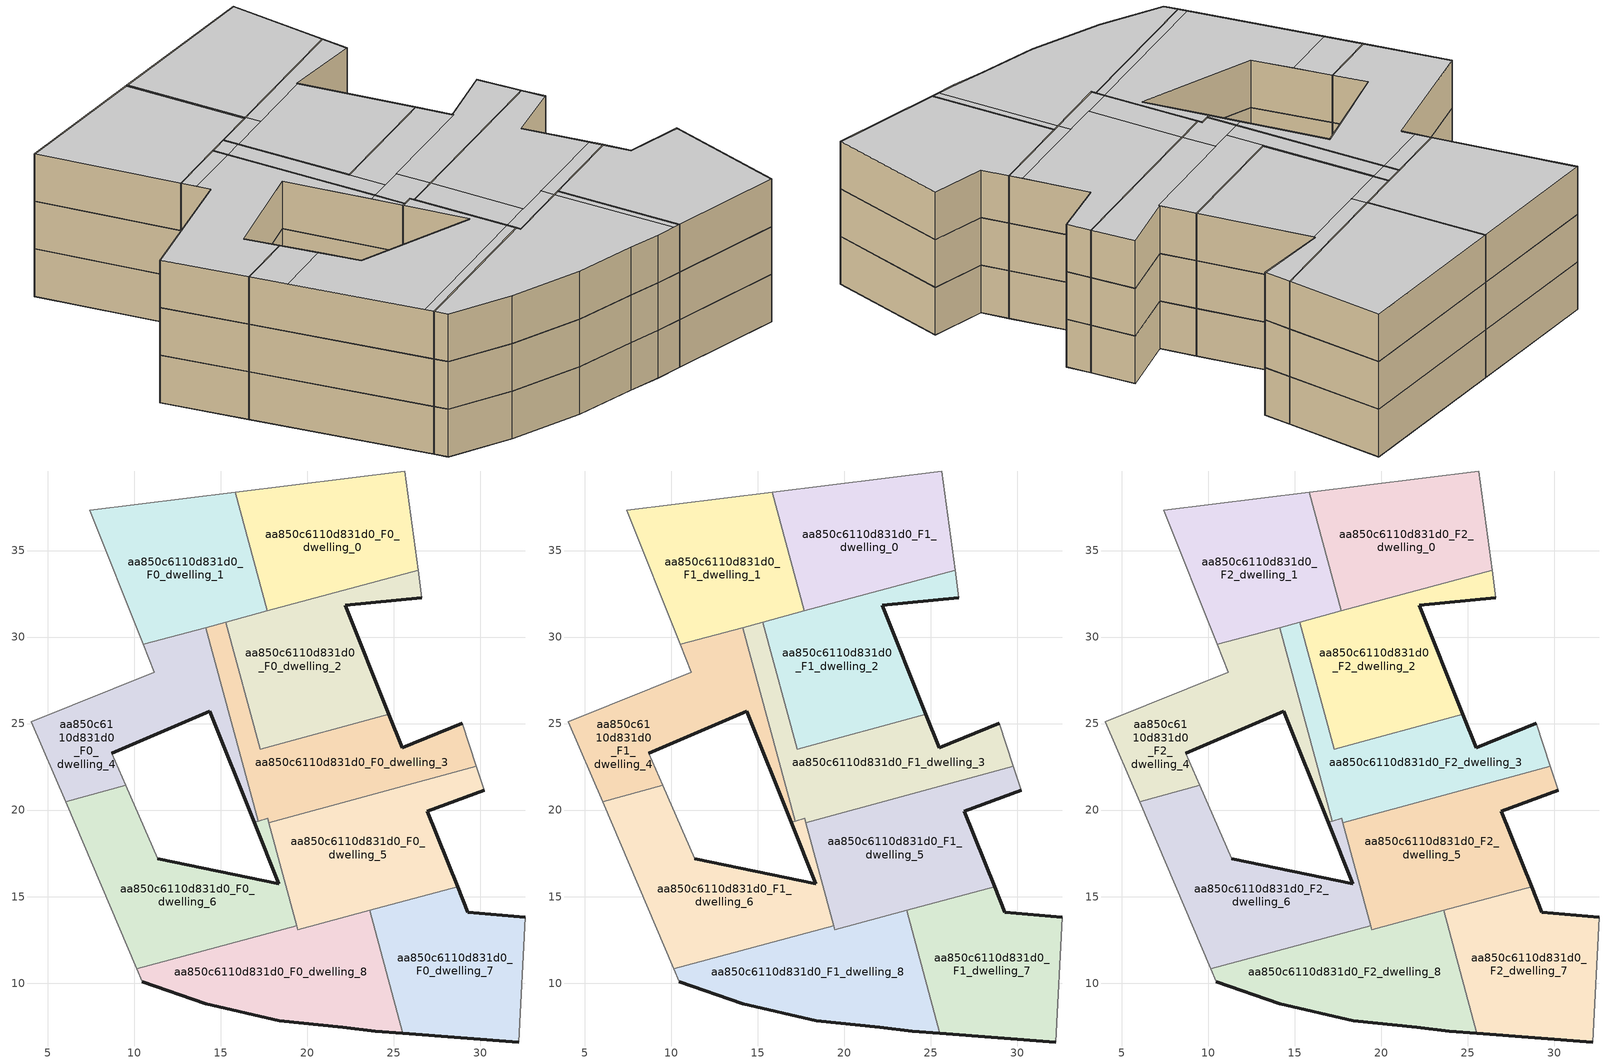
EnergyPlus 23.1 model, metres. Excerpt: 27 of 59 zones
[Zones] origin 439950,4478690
aa850c6110d831d0_F0_dwelling_0
 floor ground (EU_floor_Construction): 26.41,33.86 25.63,39.6 15.84,38.38 17.7,31.51 z0
 wall to aa850c6110d831d0_F0_dwelling_1 (EU_wall_Construction): 17.7,31.51 15.84,38.38 z0:3
 wall adiabatic (EU_wall_Construction): 15.84,38.38 25.63,39.6 26.41,33.86 z0:3
 wall to aa850c6110d831d0_F0_dwelling_2 (EU_wall_Construction): 26.41,33.86 17.7,31.51 z0:3
aa850c6110d831d0_F0_dwelling_1
 floor ground (EU_floor_Construction): 17.7,31.51 15.84,38.38 7.44,37.33 10.54,29.57 z0
 wall adiabatic (EU_wall_Construction): 10.54,29.57 7.44,37.33 15.84,38.38 z0:3
 wall to aa850c6110d831d0_F0_dwelling_4 (EU_wall_Construction): 14.14,30.55 10.54,29.57 z0:3
 wall to aa850c6110d831d0_F0_dwelling_3 (EU_wall_Construction): 15.3,30.86 14.14,30.55 z0:3
 wall to aa850c6110d831d0_F0_dwelling_2 (EU_wall_Construction): 17.7,31.51 15.3,30.86 z0:3
aa850c6110d831d0_F0_dwelling_2
 floor ground (EU_floor_Construction): 24.71,25.54 22.19,31.83 26.63,32.27 26.41,33.86 15.3,30.86 17.28,23.53 z0
 wall outside (EU_wall_Construction): 26.63,32.27 22.19,31.83 24.71,25.54 z0:3
 wall adiabatic (EU_wall_Construction): 26.41,33.86 26.63,32.27 z0:3
 wall to aa850c6110d831d0_F0_dwelling_3 (EU_wall_Construction): 24.71,25.54 17.28,23.53 15.3,30.86 z0:3
aa850c6110d831d0_F0_dwelling_3
 floor ground (EU_floor_Construction): 29.79,22.52 28.98,25.03 25.49,23.59 24.71,25.54 17.28,23.53 15.3,30.86 14.14,30.54 17.16,19.37 17.71,19.51 17.78,19.27 z0
 wall outside (EU_wall_Construction): 24.71,25.54 25.49,23.59 28.98,25.03 z0:3
 wall to aa850c6110d831d0_F0_dwelling_4 (EU_wall_Construction): 17.16,19.37 14.14,30.54 z0:3
 wall adiabatic (EU_wall_Construction): 28.98,25.03 29.79,22.52 z0:3
 wall to aa850c6110d831d0_F0_dwelling_5 (EU_wall_Construction): 29.79,22.52 17.78,19.27 z0:3
 wall to aa850c6110d831d0_F0_dwelling_6 (EU_wall_Construction): 17.78,19.27 17.71,19.51 17.16,19.37 z0:3
aa850c6110d831d0_F0_dwelling_4
 floor ground (EU_floor_Construction): 17.16,19.37 14.14,30.54 10.54,29.57 11.18,27.97 4.07,25.12 6.04,20.49 9.51,21.43 8.71,23.28 14.36,25.71 16.94,19.31 z0
 wall outside (EU_wall_Construction): 16.94,19.31 14.36,25.71 8.71,23.28 z0:3
 wall to aa850c6110d831d0_F0_dwelling_6 (EU_wall_Construction): 9.51,21.43 6.04,20.49 / 17.16,19.37 16.94,19.31 z0:3
 wall adiabatic (EU_wall_Construction): 6.04,20.49 4.07,25.12 11.18,27.97 10.54,29.57 / 8.71,23.28 9.51,21.43 z0:3
aa850c6110d831d0_F0_dwelling_5
 floor ground (EU_floor_Construction): 28.7,15.58 26.95,19.93 30.23,21.16 29.79,22.52 17.78,19.27 19.45,13.08 z0
 wall outside (EU_wall_Construction): 30.23,21.16 26.95,19.93 28.7,15.58 z0:3
 wall adiabatic (EU_wall_Construction): 29.79,22.52 30.23,21.16 z0:3
 wall to aa850c6110d831d0_F0_dwelling_7 (EU_wall_Construction): 28.7,15.58 23.61,14.2 z0:3
 wall to aa850c6110d831d0_F0_dwelling_8 (EU_wall_Construction): 23.61,14.2 19.45,13.08 19.39,13.32 z0:3
 wall to aa850c6110d831d0_F0_dwelling_6 (EU_wall_Construction): 19.39,13.32 17.78,19.27 z0:3
aa850c6110d831d0_F0_dwelling_6
 floor ground (EU_floor_Construction): 19.39,13.32 17.71,19.51 16.94,19.31 18.36,15.76 11.35,17.2 9.51,21.43 6.04,20.49 10.16,10.83 z0
 wall outside (EU_wall_Construction): 11.35,17.2 18.36,15.76 16.94,19.31 z0:3
 wall adiabatic (EU_wall_Construction): 9.51,21.43 11.35,17.2 / 10.16,10.83 6.04,20.49 z0:3
 wall to aa850c6110d831d0_F0_dwelling_8 (EU_wall_Construction): 19.39,13.32 10.16,10.83 z0:3
aa850c6110d831d0_F0_dwelling_7
 floor ground (EU_floor_Construction): 32.23,6.6 32.59,13.82 29.29,14.1 28.7,15.58 23.61,14.2 25.53,7.1 z0
 wall outside (EU_wall_Construction): 32.23,6.6 25.53,7.1 / 28.7,15.58 29.29,14.1 32.59,13.82 z0:3
 wall adiabatic (EU_wall_Construction): 32.59,13.82 32.23,6.6 z0:3
 wall to aa850c6110d831d0_F0_dwelling_8 (EU_wall_Construction): 25.53,7.1 23.61,14.2 z0:3
aa850c6110d831d0_F0_dwelling_8
 floor ground (EU_floor_Construction): 25.53,7.1 23.61,14.2 19.45,13.08 19.39,13.32 10.16,10.83 10.48,10.07 14.15,8.8 18.4,7.82 22.05,7.45 23.94,7.22 z0
 wall outside (EU_wall_Construction): 25.53,7.1 23.94,7.22 22.05,7.45 18.4,7.82 14.15,8.8 10.48,10.07 z0:3
 wall adiabatic (EU_wall_Construction): 10.48,10.07 10.16,10.83 z0:3
aa850c6110d831d0_F1_dwelling_0
 floor to aa850c6110d831d0_F0_dwelling_0 (EU_floor_Construction): 26.41,33.86 25.63,39.6 15.84,38.38 17.7,31.51 z3
 wall to aa850c6110d831d0_F1_dwelling_1 (EU_wall_Construction): 17.7,31.51 15.84,38.38 z3:6
 wall adiabatic (EU_wall_Construction): 15.84,38.38 25.63,39.6 26.41,33.86 z3:6
 wall to aa850c6110d831d0_F1_dwelling_2 (EU_wall_Construction): 26.41,33.86 17.7,31.51 z3:6
aa850c6110d831d0_F1_dwelling_1
 floor to aa850c6110d831d0_F0_dwelling_1 (EU_floor_Construction): 17.7,31.51 15.84,38.38 7.44,37.33 10.54,29.57 z3
 wall adiabatic (EU_wall_Construction): 10.54,29.57 7.44,37.33 15.84,38.38 z3:6
 wall to aa850c6110d831d0_F1_dwelling_4 (EU_wall_Construction): 14.14,30.55 10.54,29.57 z3:6
 wall to aa850c6110d831d0_F1_dwelling_3 (EU_wall_Construction): 15.3,30.86 14.14,30.55 z3:6
 wall to aa850c6110d831d0_F1_dwelling_2 (EU_wall_Construction): 17.7,31.51 15.3,30.86 z3:6
aa850c6110d831d0_F1_dwelling_2
 floor to aa850c6110d831d0_F0_dwelling_2 (EU_floor_Construction): 24.71,25.54 22.19,31.83 26.63,32.27 26.41,33.86 15.3,30.86 17.28,23.53 z3
 wall outside (EU_wall_Construction): 26.63,32.27 22.19,31.83 24.71,25.54 z3:6
 wall adiabatic (EU_wall_Construction): 26.41,33.86 26.63,32.27 z3:6
 wall to aa850c6110d831d0_F1_dwelling_3 (EU_wall_Construction): 24.71,25.54 17.28,23.53 15.3,30.86 z3:6
aa850c6110d831d0_F1_dwelling_3
 floor to aa850c6110d831d0_F0_dwelling_3 (EU_floor_Construction): 29.79,22.52 28.98,25.03 25.49,23.59 24.71,25.54 17.28,23.53 15.3,30.86 14.14,30.54 17.16,19.37 17.71,19.51 17.78,19.27 z3
 wall outside (EU_wall_Construction): 24.71,25.54 25.49,23.59 28.98,25.03 z3:6
 wall to aa850c6110d831d0_F1_dwelling_4 (EU_wall_Construction): 17.16,19.37 14.14,30.54 z3:6
 wall adiabatic (EU_wall_Construction): 28.98,25.03 29.79,22.52 z3:6
 wall to aa850c6110d831d0_F1_dwelling_5 (EU_wall_Construction): 29.79,22.52 17.78,19.27 z3:6
 wall to aa850c6110d831d0_F1_dwelling_6 (EU_wall_Construction): 17.78,19.27 17.71,19.51 17.16,19.37 z3:6
aa850c6110d831d0_F1_dwelling_4
 floor to aa850c6110d831d0_F0_dwelling_4 (EU_floor_Construction): 17.16,19.37 14.14,30.54 10.54,29.57 11.18,27.97 4.07,25.12 6.04,20.49 9.51,21.43 8.71,23.28 14.36,25.71 16.94,19.31 z3
 wall outside (EU_wall_Construction): 16.94,19.31 14.36,25.71 8.71,23.28 z3:6
 wall to aa850c6110d831d0_F1_dwelling_6 (EU_wall_Construction): 9.51,21.43 6.04,20.49 / 17.16,19.37 16.94,19.31 z3:6
 wall adiabatic (EU_wall_Construction): 6.04,20.49 4.07,25.12 11.18,27.97 10.54,29.57 / 8.71,23.28 9.51,21.43 z3:6
aa850c6110d831d0_F1_dwelling_5
 floor to aa850c6110d831d0_F0_dwelling_5 (EU_floor_Construction): 28.7,15.58 26.95,19.93 30.23,21.16 29.79,22.52 17.78,19.27 19.45,13.08 z3
 wall outside (EU_wall_Construction): 30.23,21.16 26.95,19.93 28.7,15.58 z3:6
 wall adiabatic (EU_wall_Construction): 29.79,22.52 30.23,21.16 z3:6
 wall to aa850c6110d831d0_F1_dwelling_7 (EU_wall_Construction): 28.7,15.58 23.61,14.2 z3:6
 wall to aa850c6110d831d0_F1_dwelling_8 (EU_wall_Construction): 23.61,14.2 19.45,13.08 19.39,13.32 z3:6
 wall to aa850c6110d831d0_F1_dwelling_6 (EU_wall_Construction): 19.39,13.32 17.78,19.27 z3:6
aa850c6110d831d0_F1_dwelling_6
 floor to aa850c6110d831d0_F0_dwelling_6 (EU_floor_Construction): 19.39,13.32 17.71,19.51 16.94,19.31 18.36,15.76 11.35,17.2 9.51,21.43 6.04,20.49 10.16,10.83 z3
 wall outside (EU_wall_Construction): 11.35,17.2 18.36,15.76 16.94,19.31 z3:6
 wall adiabatic (EU_wall_Construction): 9.51,21.43 11.35,17.2 / 10.16,10.83 6.04,20.49 z3:6
 wall to aa850c6110d831d0_F1_dwelling_8 (EU_wall_Construction): 19.39,13.32 10.16,10.83 z3:6
aa850c6110d831d0_F1_dwelling_7
 floor to aa850c6110d831d0_F0_dwelling_7 (EU_floor_Construction): 32.23,6.6 32.59,13.82 29.29,14.1 28.7,15.58 23.61,14.2 25.53,7.1 z3
 wall outside (EU_wall_Construction): 32.23,6.6 25.53,7.1 / 28.7,15.58 29.29,14.1 32.59,13.82 z3:6
 wall adiabatic (EU_wall_Construction): 32.59,13.82 32.23,6.6 z3:6
 wall to aa850c6110d831d0_F1_dwelling_8 (EU_wall_Construction): 25.53,7.1 23.61,14.2 z3:6
aa850c6110d831d0_F1_dwelling_8
 floor to aa850c6110d831d0_F0_dwelling_8 (EU_floor_Construction): 25.53,7.1 23.61,14.2 19.45,13.08 19.39,13.32 10.16,10.83 10.48,10.07 14.15,8.8 18.4,7.82 22.05,7.45 23.94,7.22 z3
 wall outside (EU_wall_Construction): 25.53,7.1 23.94,7.22 22.05,7.45 18.4,7.82 14.15,8.8 10.48,10.07 z3:6
 wall adiabatic (EU_wall_Construction): 10.48,10.07 10.16,10.83 z3:6
aa850c6110d831d0_F2_dwelling_0
 floor to aa850c6110d831d0_F1_dwelling_0 (EU_floor_Construction): 26.41,33.86 25.63,39.6 15.84,38.38 17.7,31.51 z6
 wall to aa850c6110d831d0_F2_dwelling_1 (EU_wall_Construction): 17.7,31.51 15.84,38.38 z6:9
 wall adiabatic (EU_wall_Construction): 15.84,38.38 25.63,39.6 26.41,33.86 z6:9
 wall to aa850c6110d831d0_F2_dwelling_2 (EU_wall_Construction): 26.41,33.86 17.7,31.51 z6:9
 ceiling to aa850c6110d831d0_F3_dwelling_7 (EU_floor_Construction): 25.63,39.6 26.41,33.86 17.79,31.53 15.93,38.39 z9
 ceiling adiabatic (EU_roof_Construction): 25.63,39.6 15.93,38.39 17.79,31.53 17.7,31.51 15.84,38.38 z9
aa850c6110d831d0_F2_dwelling_1
 floor to aa850c6110d831d0_F1_dwelling_1 (EU_floor_Construction): 17.7,31.51 15.84,38.38 7.44,37.33 10.54,29.57 z6
 wall adiabatic (EU_wall_Construction): 10.54,29.57 7.44,37.33 15.84,38.38 z6:9
 wall to aa850c6110d831d0_F2_dwelling_4 (EU_wall_Construction): 14.14,30.55 10.54,29.57 z6:9
 wall to aa850c6110d831d0_F2_dwelling_3 (EU_wall_Construction): 15.3,30.86 14.14,30.55 z6:9
 wall to aa850c6110d831d0_F2_dwelling_2 (EU_wall_Construction): 17.7,31.51 15.3,30.86 z6:9
 ceiling adiabatic (EU_roof_Construction): 15.84,38.38 17.7,31.51 10.54,29.57 7.44,37.33 z9
aa850c6110d831d0_F2_dwelling_2
 floor to aa850c6110d831d0_F1_dwelling_2 (EU_floor_Construction): 24.71,25.54 22.19,31.83 26.63,32.27 26.41,33.86 15.3,30.86 17.28,23.53 z6
 wall outside (EU_wall_Construction): 26.63,32.27 22.19,31.83 24.71,25.54 z6:9
 wall adiabatic (EU_wall_Construction): 26.41,33.86 26.63,32.27 z6:9
 wall to aa850c6110d831d0_F2_dwelling_3 (EU_wall_Construction): 24.71,25.54 17.28,23.53 15.3,30.86 z6:9
 ceiling to aa850c6110d831d0_F3_dwelling_5 (EU_floor_Construction): 22.22,31.76 24.71,25.54 17.28,23.53 15.54,29.96 z9
 ceiling to aa850c6110d831d0_F3_dwelling_7 (EU_floor_Construction): 26.41,33.86 26.63,32.27 22.19,31.83 22.22,31.76 18.03,30.63 17.79,31.53 z9
 ceiling to aa850c6110d831d0_F3_dwelling_6 (EU_floor_Construction): 17.79,31.53 18.03,30.63 15.54,29.96 15.3,30.86 z9
aa850c6110d831d0_F2_dwelling_3
 floor to aa850c6110d831d0_F1_dwelling_3 (EU_floor_Construction): 29.79,22.52 28.98,25.03 25.49,23.59 24.71,25.54 17.28,23.53 15.3,30.86 14.14,30.54 17.16,19.37 17.71,19.51 17.78,19.27 z6
 wall outside (EU_wall_Construction): 24.71,25.54 25.49,23.59 28.98,25.03 z6:9
 wall to aa850c6110d831d0_F2_dwelling_4 (EU_wall_Construction): 17.16,19.37 14.14,30.54 z6:9
 wall adiabatic (EU_wall_Construction): 28.98,25.03 29.79,22.52 z6:9
 wall to aa850c6110d831d0_F2_dwelling_5 (EU_wall_Construction): 29.79,22.52 17.78,19.27 z6:9
 wall to aa850c6110d831d0_F2_dwelling_6 (EU_wall_Construction): 17.78,19.27 17.71,19.51 17.16,19.37 z6:9
 ceiling to aa850c6110d831d0_F3_dwelling_3 (EU_floor_Construction): 28.98,25.03 29.79,22.52 19.57,19.76 19.04,21.73 25.53,23.49 25.49,23.59 z9
 ceiling to aa850c6110d831d0_F3_dwelling_5 (EU_floor_Construction): 24.71,25.54 25.53,23.49 17.81,21.4 15.5,29.95 15.54,29.96 17.28,23.53 z9
 ceiling to aa850c6110d831d0_F3_dwelling_4 (EU_floor_Construction): 15.5,29.95 17.81,21.4 16.7,21.1 14.39,29.65 z9
 ceiling to aa850c6110d831d0_F3_dwelling_2 (EU_floor_Construction): 19.04,21.73 19.57,19.76 17.78,19.27 17.71,19.51 17.16,19.37 16.7,21.1 z9
 ceiling to aa850c6110d831d0_F3_dwelling_6 (EU_floor_Construction): 15.3,30.86 15.54,29.96 14.39,29.65 14.14,30.54 z9
aa850c6110d831d0_F2_dwelling_4
 floor to aa850c6110d831d0_F1_dwelling_4 (EU_floor_Construction): 17.16,19.37 14.14,30.54 10.54,29.57 11.18,27.97 4.07,25.12 6.04,20.49 9.51,21.43 8.71,23.28 14.36,25.71 16.94,19.31 z6
 wall outside (EU_wall_Construction): 16.94,19.31 14.36,25.71 8.71,23.28 z6:9
 wall to aa850c6110d831d0_F2_dwelling_6 (EU_wall_Construction): 9.51,21.43 6.04,20.49 / 17.16,19.37 16.94,19.31 z6:9
 wall adiabatic (EU_wall_Construction): 6.04,20.49 4.07,25.12 11.18,27.97 10.54,29.57 / 8.71,23.28 9.51,21.43 z6:9
 ceiling to aa850c6110d831d0_F3_dwelling_4 (EU_floor_Construction): 14.39,29.65 16.7,21.1 16.26,20.98 14.36,25.71 8.71,23.28 9.51,21.43 6.04,20.49 4.07,25.12 11.18,27.97 10.89,28.7 z9
 ceiling to aa850c6110d831d0_F3_dwelling_2 (EU_floor_Construction): 16.7,21.1 17.16,19.37 16.94,19.31 16.26,20.98 z9
 ceiling to aa850c6110d831d0_F3_dwelling_6 (EU_floor_Construction): 14.14,30.54 14.39,29.65 10.89,28.7 10.54,29.57 z9
aa850c6110d831d0_F2_dwelling_5
 floor to aa850c6110d831d0_F1_dwelling_5 (EU_floor_Construction): 28.7,15.58 26.95,19.93 30.23,21.16 29.79,22.52 17.78,19.27 19.45,13.08 z6
 wall outside (EU_wall_Construction): 30.23,21.16 26.95,19.93 28.7,15.58 z6:9
 wall adiabatic (EU_wall_Construction): 29.79,22.52 30.23,21.16 z6:9
 wall to aa850c6110d831d0_F2_dwelling_7 (EU_wall_Construction): 28.7,15.58 23.61,14.2 z6:9
 wall to aa850c6110d831d0_F2_dwelling_8 (EU_wall_Construction): 23.61,14.2 19.45,13.08 19.39,13.32 z6:9
 wall to aa850c6110d831d0_F2_dwelling_6 (EU_wall_Construction): 19.39,13.32 17.78,19.27 z6:9
 ceiling to aa850c6110d831d0_F3_dwelling_3 (EU_floor_Construction): 29.79,22.52 30.23,21.16 26.95,19.93 28.4,16.32 21.04,14.33 19.57,19.76 z9
 ceiling to aa850c6110d831d0_F3_dwelling_0 (EU_floor_Construction): 22.99,14.86 23.2,14.09 19.45,13.08 19.24,13.84 z9
 ceiling to aa850c6110d831d0_F3_dwelling_1 (EU_floor_Construction): 28.4,16.32 28.7,15.58 23.2,14.09 22.99,14.86 z9
 ceiling to aa850c6110d831d0_F3_dwelling_2 (EU_floor_Construction): 19.57,19.76 21.04,14.33 19.24,13.84 17.78,19.27 z9
aa850c6110d831d0_F2_dwelling_6
 floor to aa850c6110d831d0_F1_dwelling_6 (EU_floor_Construction): 19.39,13.32 17.71,19.51 16.94,19.31 18.36,15.76 11.35,17.2 9.51,21.43 6.04,20.49 10.16,10.83 z6
 wall outside (EU_wall_Construction): 11.35,17.2 18.36,15.76 16.94,19.31 z6:9
 wall adiabatic (EU_wall_Construction): 9.51,21.43 11.35,17.2 / 10.16,10.83 6.04,20.49 z6:9
 wall to aa850c6110d831d0_F2_dwelling_8 (EU_wall_Construction): 19.39,13.32 10.16,10.83 z6:9
 ceiling to aa850c6110d831d0_F3_dwelling_2 (EU_floor_Construction): 17.71,19.51 19.24,13.84 9.95,11.33 6.91,18.45 10.4,19.39 11.35,17.2 18.36,15.76 16.94,19.31 z9
 ceiling to aa850c6110d831d0_F3_dwelling_0 (EU_floor_Construction): 19.24,13.84 19.39,13.32 10.16,10.83 9.95,11.33 z9
 ceiling to aa850c6110d831d0_F3_dwelling_4 (EU_floor_Construction): 9.51,21.43 10.4,19.39 6.91,18.45 6.04,20.49 z9
aa850c6110d831d0_F2_dwelling_7
 floor to aa850c6110d831d0_F1_dwelling_7 (EU_floor_Construction): 32.23,6.6 32.59,13.82 29.29,14.1 28.7,15.58 23.61,14.2 25.53,7.1 z6
 wall outside (EU_wall_Construction): 32.23,6.6 25.53,7.1 / 28.7,15.58 29.29,14.1 32.59,13.82 z6:9
 wall adiabatic (EU_wall_Construction): 32.59,13.82 32.23,6.6 z6:9
 wall to aa850c6110d831d0_F2_dwelling_8 (EU_wall_Construction): 25.53,7.1 23.61,14.2 z6:9
 ceiling to aa850c6110d831d0_F3_dwelling_1 (EU_floor_Construction): 32.59,13.82 32.23,6.6 25.53,7.1 23.61,14.2 28.7,15.58 29.29,14.1 z9
aa850c6110d831d0_F2_dwelling_8
 floor to aa850c6110d831d0_F1_dwelling_8 (EU_floor_Construction): 25.53,7.1 23.61,14.2 19.45,13.08 19.39,13.32 10.16,10.83 10.48,10.07 14.15,8.8 18.4,7.82 22.05,7.45 23.94,7.22 z6
 wall outside (EU_wall_Construction): 25.53,7.1 23.94,7.22 22.05,7.45 18.4,7.82 14.15,8.8 10.48,10.07 z6:9
 wall adiabatic (EU_wall_Construction): 10.48,10.07 10.16,10.83 z6:9
 ceiling to aa850c6110d831d0_F3_dwelling_0 (EU_floor_Construction): 23.2,14.09 25.08,7.13 23.94,7.22 22.05,7.45 18.4,7.82 14.15,8.8 10.48,10.07 10.16,10.83 19.39,13.32 19.45,13.08 z9
 ceiling to aa850c6110d831d0_F3_dwelling_1 (EU_floor_Construction): 23.61,14.2 25.53,7.1 25.08,7.13 23.2,14.09 z9
[Building]
EU S2 Campaign: North Axis=0; Terrain=City; Solar Distribution=FullExterior
[Site:Location]
Madrid: Latitude=40.5; Longitude=-3.5; Time Zone=1; Elevation=609
[SizingPeriod:WeatherFileDays]
AnnualSizingPeriod: Begin Month=1; Begin Day of Month=1; End Month=12; End Day of Month=31; Day of Week for Start Day=Monday; Use Weather File Daylight Saving Period=No; Use Weather File Rain and Snow Indicators=No
[MATERIAL]
EU_InternalMass_Material: Roughness=MediumRough; Thickness=0.1; Conductivity=1; Density=1800; Specific Heat=900; Thermal Absorptance=0.9; Solar Absorptance=0.7; Visible Absorptance=0.7
[MATERIAL:NOMASS] Roughness=MediumRough; Thermal Absorptance=0.9; Solar Absorptance=0.7; Visible Absorptance=0.7
Name | Thermal Resistance
EU_wall_NoMass | 0.459673
EU_roof_NoMass | 0.495815
EU_floor_NoMass | 0.788942
[CONSTRUCTION]
EU_wall_Construction: EU_wall_NoMass
EU_roof_Construction: EU_roof_NoMass
EU_floor_Construction: EU_floor_NoMass
EU_InternalMass_Construction: EU_InternalMass_Material
[ZONE] Type=1; Multiplier=1; Ceiling Height=autocalculate; Floor Area=autocalculate; Part of Total Floor Area=Yes
Name | Volume
aa850c6110d831d0_F0_dwelling_0; aa850c6110d831d0_F1_dwelling_0; aa850c6110d831d0_F2_dwelling_0 | 181.976
aa850c6110d831d0_F0_dwelling_1; aa850c6110d831d0_F1_dwelling_1; aa850c6110d831d0_F2_dwelling_1 | 181.97
aa850c6110d831d0_F0_dwelling_2; aa850c6110d831d0_F1_dwelling_2; aa850c6110d831d0_F2_dwelling_2 | 181.947
aa850c6110d831d0_F0_dwelling_3; aa850c6110d831d0_F1_dwelling_3; aa850c6110d831d0_F2_dwelling_3 | 169.641
aa850c6110d831d0_F0_dwelling_4; aa850c6110d831d0_F1_dwelling_4; aa850c6110d831d0_F2_dwelling_4 | 160.341
aa850c6110d831d0_F0_dwelling_5; aa850c6110d831d0_F1_dwelling_5; aa850c6110d831d0_F2_dwelling_5 | 194.269
aa850c6110d831d0_F0_dwelling_6; aa850c6110d831d0_F1_dwelling_6; aa850c6110d831d0_F2_dwelling_6 | 196.423
aa850c6110d831d0_F0_dwelling_7; aa850c6110d831d0_F1_dwelling_7; aa850c6110d831d0_F2_dwelling_7 | 181.968
aa850c6110d831d0_F0_dwelling_8; aa850c6110d831d0_F1_dwelling_8; aa850c6110d831d0_F2_dwelling_8 | 189.11
[INTERNALMASS] Construction=EU_InternalMass_Construction
Name | Zone or ZoneList | Surface Area
aa850c6110d831d0_F0_dwelling_0_EU_InternalMass | aa850c6110d831d0_F0_dwelling_0 | 60.6576
aa850c6110d831d0_F0_dwelling_1_EU_InternalMass | aa850c6110d831d0_F0_dwelling_1 | 60.6559
aa850c6110d831d0_F0_dwelling_2_EU_InternalMass | aa850c6110d831d0_F0_dwelling_2 | 60.6505
aa850c6110d831d0_F0_dwelling_3_EU_InternalMass | aa850c6110d831d0_F0_dwelling_3 | 56.5471
aa850c6110d831d0_F0_dwelling_4_EU_InternalMass | aa850c6110d831d0_F0_dwelling_4 | 53.4466
aa850c6110d831d0_F0_dwelling_5_EU_InternalMass | aa850c6110d831d0_F0_dwelling_5 | 64.7558
aa850c6110d831d0_F0_dwelling_6_EU_InternalMass | aa850c6110d831d0_F0_dwelling_6 | 65.4737
aa850c6110d831d0_F0_dwelling_7_EU_InternalMass | aa850c6110d831d0_F0_dwelling_7 | 60.6567
aa850c6110d831d0_F0_dwelling_8_EU_InternalMass | aa850c6110d831d0_F0_dwelling_8 | 63.0369
aa850c6110d831d0_F1_dwelling_0_EU_InternalMass | aa850c6110d831d0_F1_dwelling_0 | 60.6576
aa850c6110d831d0_F1_dwelling_1_EU_InternalMass | aa850c6110d831d0_F1_dwelling_1 | 60.6559
aa850c6110d831d0_F1_dwelling_2_EU_InternalMass | aa850c6110d831d0_F1_dwelling_2 | 60.6505
aa850c6110d831d0_F1_dwelling_3_EU_InternalMass | aa850c6110d831d0_F1_dwelling_3 | 56.5471
aa850c6110d831d0_F1_dwelling_4_EU_InternalMass | aa850c6110d831d0_F1_dwelling_4 | 53.4466
aa850c6110d831d0_F1_dwelling_5_EU_InternalMass | aa850c6110d831d0_F1_dwelling_5 | 64.7558
aa850c6110d831d0_F1_dwelling_6_EU_InternalMass | aa850c6110d831d0_F1_dwelling_6 | 65.4737
aa850c6110d831d0_F1_dwelling_7_EU_InternalMass | aa850c6110d831d0_F1_dwelling_7 | 60.6567
aa850c6110d831d0_F1_dwelling_8_EU_InternalMass | aa850c6110d831d0_F1_dwelling_8 | 63.0369
aa850c6110d831d0_F2_dwelling_0_EU_InternalMass | aa850c6110d831d0_F2_dwelling_0 | 60.6576
aa850c6110d831d0_F2_dwelling_1_EU_InternalMass | aa850c6110d831d0_F2_dwelling_1 | 60.6559
aa850c6110d831d0_F2_dwelling_2_EU_InternalMass | aa850c6110d831d0_F2_dwelling_2 | 60.6505
aa850c6110d831d0_F2_dwelling_3_EU_InternalMass | aa850c6110d831d0_F2_dwelling_3 | 56.5471
aa850c6110d831d0_F2_dwelling_4_EU_InternalMass | aa850c6110d831d0_F2_dwelling_4 | 53.4466
aa850c6110d831d0_F2_dwelling_5_EU_InternalMass | aa850c6110d831d0_F2_dwelling_5 | 64.7558
aa850c6110d831d0_F2_dwelling_6_EU_InternalMass | aa850c6110d831d0_F2_dwelling_6 | 65.4737
aa850c6110d831d0_F2_dwelling_7_EU_InternalMass | aa850c6110d831d0_F2_dwelling_7 | 60.6567
aa850c6110d831d0_F2_dwelling_8_EU_InternalMass | aa850c6110d831d0_F2_dwelling_8 | 63.0369
[OTHEREQUIPMENT] Fuel Type=Electricity; Design Level Calculation Method=Watts/Area; Power per Zone Floor Area=1; Fraction Latent=0; Fraction Radiant=0; Fraction Lost=0; Carbon Dioxide Generation Rate=0; EndUse Subcategory=EU_Step8_InternalGains
Name | Zone or ZoneList or Space or SpaceList | Schedule
EU_Step8_InternalGain_aa850c6110d831d0_F0_dwelling_0_f000 | aa850c6110d831d0_F0_dwelling_0 | EU_Step8_GainSchedule_aa850c6110d831d0_F0_dwelling_0_f000
EU_Step8_InternalGain_aa850c6110d831d0_F0_dwelling_1_f000 | aa850c6110d831d0_F0_dwelling_1 | EU_Step8_GainSchedule_aa850c6110d831d0_F0_dwelling_1_f000
EU_Step8_InternalGain_aa850c6110d831d0_F0_dwelling_2_f000 | aa850c6110d831d0_F0_dwelling_2 | EU_Step8_GainSchedule_aa850c6110d831d0_F0_dwelling_2_f000
EU_Step8_InternalGain_aa850c6110d831d0_F0_dwelling_3_f000 | aa850c6110d831d0_F0_dwelling_3 | EU_Step8_GainSchedule_aa850c6110d831d0_F0_dwelling_3_f000
EU_Step8_InternalGain_aa850c6110d831d0_F0_dwelling_4_f000 | aa850c6110d831d0_F0_dwelling_4 | EU_Step8_GainSchedule_aa850c6110d831d0_F0_dwelling_4_f000
EU_Step8_InternalGain_aa850c6110d831d0_F0_dwelling_5_f000 | aa850c6110d831d0_F0_dwelling_5 | EU_Step8_GainSchedule_aa850c6110d831d0_F0_dwelling_5_f000
EU_Step8_InternalGain_aa850c6110d831d0_F0_dwelling_6_f000 | aa850c6110d831d0_F0_dwelling_6 | EU_Step8_GainSchedule_aa850c6110d831d0_F0_dwelling_6_f000
EU_Step8_InternalGain_aa850c6110d831d0_F0_dwelling_7_f000 | aa850c6110d831d0_F0_dwelling_7 | EU_Step8_GainSchedule_aa850c6110d831d0_F0_dwelling_7_f000
EU_Step8_InternalGain_aa850c6110d831d0_F0_dwelling_8_f000 | aa850c6110d831d0_F0_dwelling_8 | EU_Step8_GainSchedule_aa850c6110d831d0_F0_dwelling_8_f000
EU_Step8_InternalGain_aa850c6110d831d0_F1_dwelling_0_f000 | aa850c6110d831d0_F1_dwelling_0 | EU_Step8_GainSchedule_aa850c6110d831d0_F1_dwelling_0_f000
EU_Step8_InternalGain_aa850c6110d831d0_F1_dwelling_1_f000 | aa850c6110d831d0_F1_dwelling_1 | EU_Step8_GainSchedule_aa850c6110d831d0_F1_dwelling_1_f000
EU_Step8_InternalGain_aa850c6110d831d0_F1_dwelling_2_f000 | aa850c6110d831d0_F1_dwelling_2 | EU_Step8_GainSchedule_aa850c6110d831d0_F1_dwelling_2_f000
EU_Step8_InternalGain_aa850c6110d831d0_F1_dwelling_3_f000 | aa850c6110d831d0_F1_dwelling_3 | EU_Step8_GainSchedule_aa850c6110d831d0_F1_dwelling_3_f000
EU_Step8_InternalGain_aa850c6110d831d0_F1_dwelling_4_f000 | aa850c6110d831d0_F1_dwelling_4 | EU_Step8_GainSchedule_aa850c6110d831d0_F1_dwelling_4_f000
EU_Step8_InternalGain_aa850c6110d831d0_F1_dwelling_5_f000 | aa850c6110d831d0_F1_dwelling_5 | EU_Step8_GainSchedule_aa850c6110d831d0_F1_dwelling_5_f000
EU_Step8_InternalGain_aa850c6110d831d0_F1_dwelling_6_f000 | aa850c6110d831d0_F1_dwelling_6 | EU_Step8_GainSchedule_aa850c6110d831d0_F1_dwelling_6_f000
EU_Step8_InternalGain_aa850c6110d831d0_F1_dwelling_7_f000 | aa850c6110d831d0_F1_dwelling_7 | EU_Step8_GainSchedule_aa850c6110d831d0_F1_dwelling_7_f000
EU_Step8_InternalGain_aa850c6110d831d0_F1_dwelling_8_f000 | aa850c6110d831d0_F1_dwelling_8 | EU_Step8_GainSchedule_aa850c6110d831d0_F1_dwelling_8_f000
EU_Step8_InternalGain_aa850c6110d831d0_F2_dwelling_0_f000 | aa850c6110d831d0_F2_dwelling_0 | EU_Step8_GainSchedule_aa850c6110d831d0_F2_dwelling_0_f000
EU_Step8_InternalGain_aa850c6110d831d0_F2_dwelling_1_f000 | aa850c6110d831d0_F2_dwelling_1 | EU_Step8_GainSchedule_aa850c6110d831d0_F2_dwelling_1_f000
EU_Step8_InternalGain_aa850c6110d831d0_F2_dwelling_2_f000 | aa850c6110d831d0_F2_dwelling_2 | EU_Step8_GainSchedule_aa850c6110d831d0_F2_dwelling_2_f000
EU_Step8_InternalGain_aa850c6110d831d0_F2_dwelling_3_f000 | aa850c6110d831d0_F2_dwelling_3 | EU_Step8_GainSchedule_aa850c6110d831d0_F2_dwelling_3_f000
EU_Step8_InternalGain_aa850c6110d831d0_F2_dwelling_4_f000 | aa850c6110d831d0_F2_dwelling_4 | EU_Step8_GainSchedule_aa850c6110d831d0_F2_dwelling_4_f000
EU_Step8_InternalGain_aa850c6110d831d0_F2_dwelling_5_f000 | aa850c6110d831d0_F2_dwelling_5 | EU_Step8_GainSchedule_aa850c6110d831d0_F2_dwelling_5_f000
EU_Step8_InternalGain_aa850c6110d831d0_F2_dwelling_6_f000 | aa850c6110d831d0_F2_dwelling_6 | EU_Step8_GainSchedule_aa850c6110d831d0_F2_dwelling_6_f000
EU_Step8_InternalGain_aa850c6110d831d0_F2_dwelling_7_f000 | aa850c6110d831d0_F2_dwelling_7 | EU_Step8_GainSchedule_aa850c6110d831d0_F2_dwelling_7_f000
EU_Step8_InternalGain_aa850c6110d831d0_F2_dwelling_8_f000 | aa850c6110d831d0_F2_dwelling_8 | EU_Step8_GainSchedule_aa850c6110d831d0_F2_dwelling_8_f000
[ZONEVENTILATION:DESIGNFLOWRATE] Schedule=EU_AlwaysOn; Design Flow Rate Calculation Method=AirChanges/Hour; Air Changes per Hour=0.719161; Ventilation Type=Natural; Fan Pressure Rise=0; Fan Total Efficiency=1; Constant Term Coefficient=1; Temperature Term Coefficient=0; Velocity Term Coefficient=0; Velocity Squared Term Coefficient=0; Minimum Indoor Temperature=-100; Maximum Indoor Temperature=100; Delta Temperature=-100; Minimum Outdoor Temperature=-100; Maximum Outdoor Temperature=100; Maximum Wind Speed=40
Name | Zone or ZoneList or Space or SpaceList
EU_ConstantAir_aa850c6110d831d0_F0_dwelling_0 | aa850c6110d831d0_F0_dwelling_0
EU_ConstantAir_aa850c6110d831d0_F0_dwelling_1 | aa850c6110d831d0_F0_dwelling_1
EU_ConstantAir_aa850c6110d831d0_F0_dwelling_2 | aa850c6110d831d0_F0_dwelling_2
EU_ConstantAir_aa850c6110d831d0_F0_dwelling_3 | aa850c6110d831d0_F0_dwelling_3
EU_ConstantAir_aa850c6110d831d0_F0_dwelling_4 | aa850c6110d831d0_F0_dwelling_4
EU_ConstantAir_aa850c6110d831d0_F0_dwelling_5 | aa850c6110d831d0_F0_dwelling_5
EU_ConstantAir_aa850c6110d831d0_F0_dwelling_6 | aa850c6110d831d0_F0_dwelling_6
EU_ConstantAir_aa850c6110d831d0_F0_dwelling_7 | aa850c6110d831d0_F0_dwelling_7
EU_ConstantAir_aa850c6110d831d0_F0_dwelling_8 | aa850c6110d831d0_F0_dwelling_8
EU_ConstantAir_aa850c6110d831d0_F1_dwelling_0 | aa850c6110d831d0_F1_dwelling_0
EU_ConstantAir_aa850c6110d831d0_F1_dwelling_1 | aa850c6110d831d0_F1_dwelling_1
EU_ConstantAir_aa850c6110d831d0_F1_dwelling_2 | aa850c6110d831d0_F1_dwelling_2
EU_ConstantAir_aa850c6110d831d0_F1_dwelling_3 | aa850c6110d831d0_F1_dwelling_3
EU_ConstantAir_aa850c6110d831d0_F1_dwelling_4 | aa850c6110d831d0_F1_dwelling_4
EU_ConstantAir_aa850c6110d831d0_F1_dwelling_5 | aa850c6110d831d0_F1_dwelling_5
EU_ConstantAir_aa850c6110d831d0_F1_dwelling_6 | aa850c6110d831d0_F1_dwelling_6
EU_ConstantAir_aa850c6110d831d0_F1_dwelling_7 | aa850c6110d831d0_F1_dwelling_7
EU_ConstantAir_aa850c6110d831d0_F1_dwelling_8 | aa850c6110d831d0_F1_dwelling_8
EU_ConstantAir_aa850c6110d831d0_F2_dwelling_0 | aa850c6110d831d0_F2_dwelling_0
EU_ConstantAir_aa850c6110d831d0_F2_dwelling_1 | aa850c6110d831d0_F2_dwelling_1
EU_ConstantAir_aa850c6110d831d0_F2_dwelling_2 | aa850c6110d831d0_F2_dwelling_2
EU_ConstantAir_aa850c6110d831d0_F2_dwelling_3 | aa850c6110d831d0_F2_dwelling_3
EU_ConstantAir_aa850c6110d831d0_F2_dwelling_4 | aa850c6110d831d0_F2_dwelling_4
EU_ConstantAir_aa850c6110d831d0_F2_dwelling_5 | aa850c6110d831d0_F2_dwelling_5
EU_ConstantAir_aa850c6110d831d0_F2_dwelling_6 | aa850c6110d831d0_F2_dwelling_6
EU_ConstantAir_aa850c6110d831d0_F2_dwelling_7 | aa850c6110d831d0_F2_dwelling_7
EU_ConstantAir_aa850c6110d831d0_F2_dwelling_8 | aa850c6110d831d0_F2_dwelling_8
[HVACTEMPLATE:THERMOSTAT] Constant Heating Setpoint=20; Constant Cooling Setpoint=50
EU_HeatOnly_aa850c6110d831d0_F0_dwelling_0; EU_HeatOnly_aa850c6110d831d0_F0_dwelling_1; EU_HeatOnly_aa850c6110d831d0_F0_dwelling_2; EU_HeatOnly_aa850c6110d831d0_F0_dwelling_3; EU_HeatOnly_aa850c6110d831d0_F0_dwelling_4; EU_HeatOnly_aa850c6110d831d0_F0_dwelling_5; EU_HeatOnly_aa850c6110d831d0_F0_dwelling_6; EU_HeatOnly_aa850c6110d831d0_F0_dwelling_7; EU_HeatOnly_aa850c6110d831d0_F0_dwelling_8; EU_HeatOnly_aa850c6110d831d0_F1_dwelling_0; EU_HeatOnly_aa850c6110d831d0_F1_dwelling_1; EU_HeatOnly_aa850c6110d831d0_F1_dwelling_2; EU_HeatOnly_aa850c6110d831d0_F1_dwelling_3; EU_HeatOnly_aa850c6110d831d0_F1_dwelling_4; EU_HeatOnly_aa850c6110d831d0_F1_dwelling_5; EU_HeatOnly_aa850c6110d831d0_F1_dwelling_6; EU_HeatOnly_aa850c6110d831d0_F1_dwelling_7; EU_HeatOnly_aa850c6110d831d0_F1_dwelling_8; EU_HeatOnly_aa850c6110d831d0_F2_dwelling_0; EU_HeatOnly_aa850c6110d831d0_F2_dwelling_1; EU_HeatOnly_aa850c6110d831d0_F2_dwelling_2; EU_HeatOnly_aa850c6110d831d0_F2_dwelling_3; EU_HeatOnly_aa850c6110d831d0_F2_dwelling_4; EU_HeatOnly_aa850c6110d831d0_F2_dwelling_5; EU_HeatOnly_aa850c6110d831d0_F2_dwelling_6; EU_HeatOnly_aa850c6110d831d0_F2_dwelling_7; EU_HeatOnly_aa850c6110d831d0_F2_dwelling_8; EU_HeatOnly_aa850c6110d831d0_F3_dwelling_0; EU_HeatOnly_aa850c6110d831d0_F3_dwelling_1; EU_HeatOnly_aa850c6110d831d0_F3_dwelling_2; EU_HeatOnly_aa850c6110d831d0_F3_dwelling_3; EU_HeatOnly_aa850c6110d831d0_F3_dwelling_4; EU_HeatOnly_aa850c6110d831d0_F3_dwelling_5; EU_HeatOnly_aa850c6110d831d0_F3_dwelling_6; EU_HeatOnly_aa850c6110d831d0_F3_dwelling_7; EU_HeatOnly_aa850c6110d831d0_F4_dwelling_0; EU_HeatOnly_aa850c6110d831d0_F4_dwelling_1; EU_HeatOnly_aa850c6110d831d0_F4_dwelling_2; EU_HeatOnly_aa850c6110d831d0_F4_dwelling_3; EU_HeatOnly_aa850c6110d831d0_F4_dwelling_4; EU_HeatOnly_aa850c6110d831d0_F4_dwelling_5; EU_HeatOnly_aa850c6110d831d0_F4_dwelling_6; EU_HeatOnly_aa850c6110d831d0_F4_dwelling_7; EU_HeatOnly_aa850c6110d831d0_F5_dwelling_0; EU_HeatOnly_aa850c6110d831d0_F5_dwelling_1; EU_HeatOnly_aa850c6110d831d0_F5_dwelling_2; EU_HeatOnly_aa850c6110d831d0_F5_dwelling_3; EU_HeatOnly_aa850c6110d831d0_F5_dwelling_4; EU_HeatOnly_aa850c6110d831d0_F5_dwelling_5; EU_HeatOnly_aa850c6110d831d0_F5_dwelling_6; EU_HeatOnly_aa850c6110d831d0_F5_dwelling_7; EU_HeatOnly_aa850c6110d831d0_F6_dwelling_0; EU_HeatOnly_aa850c6110d831d0_F6_dwelling_1; EU_HeatOnly_aa850c6110d831d0_F6_dwelling_2; EU_HeatOnly_aa850c6110d831d0_F6_dwelling_3; EU_HeatOnly_aa850c6110d831d0_F6_dwelling_4; EU_HeatOnly_aa850c6110d831d0_F6_dwelling_5; EU_HeatOnly_aa850c6110d831d0_F6_dwelling_6; EU_HeatOnly_aa850c6110d831d0_F6_dwelling_7
[HVACTEMPLATE:ZONE:IDEALLOADSAIRSYSTEM] System Availability Schedule=EU_AlwaysOn; Maximum Heating Supply Air Temperature=50; Minimum Cooling Supply Air Temperature=13; Maximum Heating Supply Air Humidity Ratio=0.0156; Minimum Cooling Supply Air Humidity Ratio=0.0077; Heating Limit=NoLimit; Cooling Limit=NoLimit; Heating Availability Schedule=EU_AlwaysOn; Cooling Availability Schedule=EU_CoolingOff; Dehumidification Control Type=ConstantSensibleHeatRatio; Cooling Sensible Heat Ratio=0.7; Dehumidification Setpoint=60; Humidification Control Type=None; Humidification Setpoint=30; Outdoor Air Method=None; Outdoor Air Flow Rate per Person=0.00944; Outdoor Air Flow Rate per Zone Floor Area=0; Outdoor Air Flow Rate per Zone=0; Demand Controlled Ventilation Type=None; Outdoor Air Economizer Type=NoEconomizer; Heat Recovery Type=None; Sensible Heat Recovery Effectiveness=0.7; Latent Heat Recovery Effectiveness=0.65
Name | Template Thermostat
aa850c6110d831d0_F0_dwelling_0 | EU_HeatOnly_aa850c6110d831d0_F0_dwelling_0
aa850c6110d831d0_F0_dwelling_1 | EU_HeatOnly_aa850c6110d831d0_F0_dwelling_1
aa850c6110d831d0_F0_dwelling_2 | EU_HeatOnly_aa850c6110d831d0_F0_dwelling_2
aa850c6110d831d0_F0_dwelling_3 | EU_HeatOnly_aa850c6110d831d0_F0_dwelling_3
aa850c6110d831d0_F0_dwelling_4 | EU_HeatOnly_aa850c6110d831d0_F0_dwelling_4
aa850c6110d831d0_F0_dwelling_5 | EU_HeatOnly_aa850c6110d831d0_F0_dwelling_5
aa850c6110d831d0_F0_dwelling_6 | EU_HeatOnly_aa850c6110d831d0_F0_dwelling_6
aa850c6110d831d0_F0_dwelling_7 | EU_HeatOnly_aa850c6110d831d0_F0_dwelling_7
aa850c6110d831d0_F0_dwelling_8 | EU_HeatOnly_aa850c6110d831d0_F0_dwelling_8
aa850c6110d831d0_F1_dwelling_0 | EU_HeatOnly_aa850c6110d831d0_F1_dwelling_0
aa850c6110d831d0_F1_dwelling_1 | EU_HeatOnly_aa850c6110d831d0_F1_dwelling_1
aa850c6110d831d0_F1_dwelling_2 | EU_HeatOnly_aa850c6110d831d0_F1_dwelling_2
aa850c6110d831d0_F1_dwelling_3 | EU_HeatOnly_aa850c6110d831d0_F1_dwelling_3
aa850c6110d831d0_F1_dwelling_4 | EU_HeatOnly_aa850c6110d831d0_F1_dwelling_4
aa850c6110d831d0_F1_dwelling_5 | EU_HeatOnly_aa850c6110d831d0_F1_dwelling_5
aa850c6110d831d0_F1_dwelling_6 | EU_HeatOnly_aa850c6110d831d0_F1_dwelling_6
aa850c6110d831d0_F1_dwelling_7 | EU_HeatOnly_aa850c6110d831d0_F1_dwelling_7
aa850c6110d831d0_F1_dwelling_8 | EU_HeatOnly_aa850c6110d831d0_F1_dwelling_8
aa850c6110d831d0_F2_dwelling_0 | EU_HeatOnly_aa850c6110d831d0_F2_dwelling_0
aa850c6110d831d0_F2_dwelling_1 | EU_HeatOnly_aa850c6110d831d0_F2_dwelling_1
aa850c6110d831d0_F2_dwelling_2 | EU_HeatOnly_aa850c6110d831d0_F2_dwelling_2
aa850c6110d831d0_F2_dwelling_3 | EU_HeatOnly_aa850c6110d831d0_F2_dwelling_3
aa850c6110d831d0_F2_dwelling_4 | EU_HeatOnly_aa850c6110d831d0_F2_dwelling_4
aa850c6110d831d0_F2_dwelling_5 | EU_HeatOnly_aa850c6110d831d0_F2_dwelling_5
aa850c6110d831d0_F2_dwelling_6 | EU_HeatOnly_aa850c6110d831d0_F2_dwelling_6
aa850c6110d831d0_F2_dwelling_7 | EU_HeatOnly_aa850c6110d831d0_F2_dwelling_7
aa850c6110d831d0_F2_dwelling_8 | EU_HeatOnly_aa850c6110d831d0_F2_dwelling_8
[SIZING:ZONE] Zone Cooling Design Supply Air Temperature Input Method=SupplyAirTemperature; Zone Cooling Design Supply Air Temperature=13; Zone Heating Design Supply Air Temperature Input Method=SupplyAirTemperature; Zone Heating Design Supply Air Temperature=50; Zone Cooling Design Supply Air Humidity Ratio=0.008; Zone Heating Design Supply Air Humidity Ratio=0.008; Cooling Design Air Flow Method=DesignDay; Cooling Design Air Flow Rate=0; Cooling Minimum Air Flow per Zone Floor Area=0.000762; Cooling Minimum Air Flow=0; Cooling Minimum Air Flow Fraction=0.2; Heating Design Air Flow Method=DesignDay; Heating Design Air Flow Rate=0; Heating Maximum Air Flow per Zone Floor Area=0.002032; Heating Maximum Air Flow=0.141576; Heating Maximum Air Flow Fraction=0.3; Account for Dedicated Outdoor Air System=No; Dedicated Outdoor Air System Control Strategy=NeutralSupplyAir; Dedicated Outdoor Air Low Setpoint Temperature for Design=autosize; Dedicated Outdoor Air High Setpoint Temperature for Design=autosize; Zone Load Sizing Method=Sensible Load Only No Latent Load; Zone Latent Cooling Design Supply Air Humidity Ratio Input Method=HumidityRatioDifference; Zone Cooling Design Supply Air Humidity Ratio Difference=0.005; Zone Latent Heating Design Supply Air Humidity Ratio Input Method=HumidityRatioDifference; Zone Humidification Design Supply Air Humidity Ratio Difference=0.005
aa850c6110d831d0_F0_dwelling_0; aa850c6110d831d0_F0_dwelling_1; aa850c6110d831d0_F0_dwelling_2; aa850c6110d831d0_F0_dwelling_3; aa850c6110d831d0_F0_dwelling_4; aa850c6110d831d0_F0_dwelling_5; aa850c6110d831d0_F0_dwelling_6; aa850c6110d831d0_F0_dwelling_7; aa850c6110d831d0_F0_dwelling_8; aa850c6110d831d0_F1_dwelling_0; aa850c6110d831d0_F1_dwelling_1; aa850c6110d831d0_F1_dwelling_2; aa850c6110d831d0_F1_dwelling_3; aa850c6110d831d0_F1_dwelling_4; aa850c6110d831d0_F1_dwelling_5; aa850c6110d831d0_F1_dwelling_6; aa850c6110d831d0_F1_dwelling_7; aa850c6110d831d0_F1_dwelling_8; aa850c6110d831d0_F2_dwelling_0; aa850c6110d831d0_F2_dwelling_1; aa850c6110d831d0_F2_dwelling_2; aa850c6110d831d0_F2_dwelling_3; aa850c6110d831d0_F2_dwelling_4; aa850c6110d831d0_F2_dwelling_5; aa850c6110d831d0_F2_dwelling_6; aa850c6110d831d0_F2_dwelling_7; aa850c6110d831d0_F2_dwelling_8
[SCHEDULE:CONSTANT]
Name | Hourly Value
EU_AlwaysOn | 1
EU_CoolingOff | 0
[SCHEDULE:FILE] Column Number=1; Rows to Skip at Top=0; Number of Hours of Data=8760; Column Separator=Comma; Interpolate to Timestep=No; Minutes per Item=60; Adjust Schedule for Daylight Savings=Yes
Name | File
EU_Step8_GainSchedule_aa850c6110d831d0_F0_dwelling_0_f000 | ../../schedules/aa850c6110d831d0/aa850c6110d831d0_F0_dwelling_0_f000_gain.csv
EU_Step8_GainSchedule_aa850c6110d831d0_F0_dwelling_1_f000 | ../../schedules/aa850c6110d831d0/aa850c6110d831d0_F0_dwelling_1_f000_gain.csv
EU_Step8_GainSchedule_aa850c6110d831d0_F0_dwelling_2_f000 | ../../schedules/aa850c6110d831d0/aa850c6110d831d0_F0_dwelling_2_f000_gain.csv
EU_Step8_GainSchedule_aa850c6110d831d0_F0_dwelling_3_f000 | ../../schedules/aa850c6110d831d0/aa850c6110d831d0_F0_dwelling_3_f000_gain.csv
EU_Step8_GainSchedule_aa850c6110d831d0_F0_dwelling_4_f000 | ../../schedules/aa850c6110d831d0/aa850c6110d831d0_F0_dwelling_4_f000_gain.csv
EU_Step8_GainSchedule_aa850c6110d831d0_F0_dwelling_5_f000 | ../../schedules/aa850c6110d831d0/aa850c6110d831d0_F0_dwelling_5_f000_gain.csv
EU_Step8_GainSchedule_aa850c6110d831d0_F0_dwelling_6_f000 | ../../schedules/aa850c6110d831d0/aa850c6110d831d0_F0_dwelling_6_f000_gain.csv
EU_Step8_GainSchedule_aa850c6110d831d0_F0_dwelling_7_f000 | ../../schedules/aa850c6110d831d0/aa850c6110d831d0_F0_dwelling_7_f000_gain.csv
EU_Step8_GainSchedule_aa850c6110d831d0_F0_dwelling_8_f000 | ../../schedules/aa850c6110d831d0/aa850c6110d831d0_F0_dwelling_8_f000_gain.csv
EU_Step8_GainSchedule_aa850c6110d831d0_F1_dwelling_0_f000 | ../../schedules/aa850c6110d831d0/aa850c6110d831d0_F1_dwelling_0_f000_gain.csv
EU_Step8_GainSchedule_aa850c6110d831d0_F1_dwelling_1_f000 | ../../schedules/aa850c6110d831d0/aa850c6110d831d0_F1_dwelling_1_f000_gain.csv
EU_Step8_GainSchedule_aa850c6110d831d0_F1_dwelling_2_f000 | ../../schedules/aa850c6110d831d0/aa850c6110d831d0_F1_dwelling_2_f000_gain.csv
EU_Step8_GainSchedule_aa850c6110d831d0_F1_dwelling_3_f000 | ../../schedules/aa850c6110d831d0/aa850c6110d831d0_F1_dwelling_3_f000_gain.csv
EU_Step8_GainSchedule_aa850c6110d831d0_F1_dwelling_4_f000 | ../../schedules/aa850c6110d831d0/aa850c6110d831d0_F1_dwelling_4_f000_gain.csv
EU_Step8_GainSchedule_aa850c6110d831d0_F1_dwelling_5_f000 | ../../schedules/aa850c6110d831d0/aa850c6110d831d0_F1_dwelling_5_f000_gain.csv
EU_Step8_GainSchedule_aa850c6110d831d0_F1_dwelling_6_f000 | ../../schedules/aa850c6110d831d0/aa850c6110d831d0_F1_dwelling_6_f000_gain.csv
EU_Step8_GainSchedule_aa850c6110d831d0_F1_dwelling_7_f000 | ../../schedules/aa850c6110d831d0/aa850c6110d831d0_F1_dwelling_7_f000_gain.csv
EU_Step8_GainSchedule_aa850c6110d831d0_F1_dwelling_8_f000 | ../../schedules/aa850c6110d831d0/aa850c6110d831d0_F1_dwelling_8_f000_gain.csv
EU_Step8_GainSchedule_aa850c6110d831d0_F2_dwelling_0_f000 | ../../schedules/aa850c6110d831d0/aa850c6110d831d0_F2_dwelling_0_f000_gain.csv
EU_Step8_GainSchedule_aa850c6110d831d0_F2_dwelling_1_f000 | ../../schedules/aa850c6110d831d0/aa850c6110d831d0_F2_dwelling_1_f000_gain.csv
EU_Step8_GainSchedule_aa850c6110d831d0_F2_dwelling_2_f000 | ../../schedules/aa850c6110d831d0/aa850c6110d831d0_F2_dwelling_2_f000_gain.csv
EU_Step8_GainSchedule_aa850c6110d831d0_F2_dwelling_3_f000 | ../../schedules/aa850c6110d831d0/aa850c6110d831d0_F2_dwelling_3_f000_gain.csv
EU_Step8_GainSchedule_aa850c6110d831d0_F2_dwelling_4_f000 | ../../schedules/aa850c6110d831d0/aa850c6110d831d0_F2_dwelling_4_f000_gain.csv
EU_Step8_GainSchedule_aa850c6110d831d0_F2_dwelling_5_f000 | ../../schedules/aa850c6110d831d0/aa850c6110d831d0_F2_dwelling_5_f000_gain.csv
EU_Step8_GainSchedule_aa850c6110d831d0_F2_dwelling_6_f000 | ../../schedules/aa850c6110d831d0/aa850c6110d831d0_F2_dwelling_6_f000_gain.csv
EU_Step8_GainSchedule_aa850c6110d831d0_F2_dwelling_7_f000 | ../../schedules/aa850c6110d831d0/aa850c6110d831d0_F2_dwelling_7_f000_gain.csv
EU_Step8_GainSchedule_aa850c6110d831d0_F2_dwelling_8_f000 | ../../schedules/aa850c6110d831d0/aa850c6110d831d0_F2_dwelling_8_f000_gain.csv
